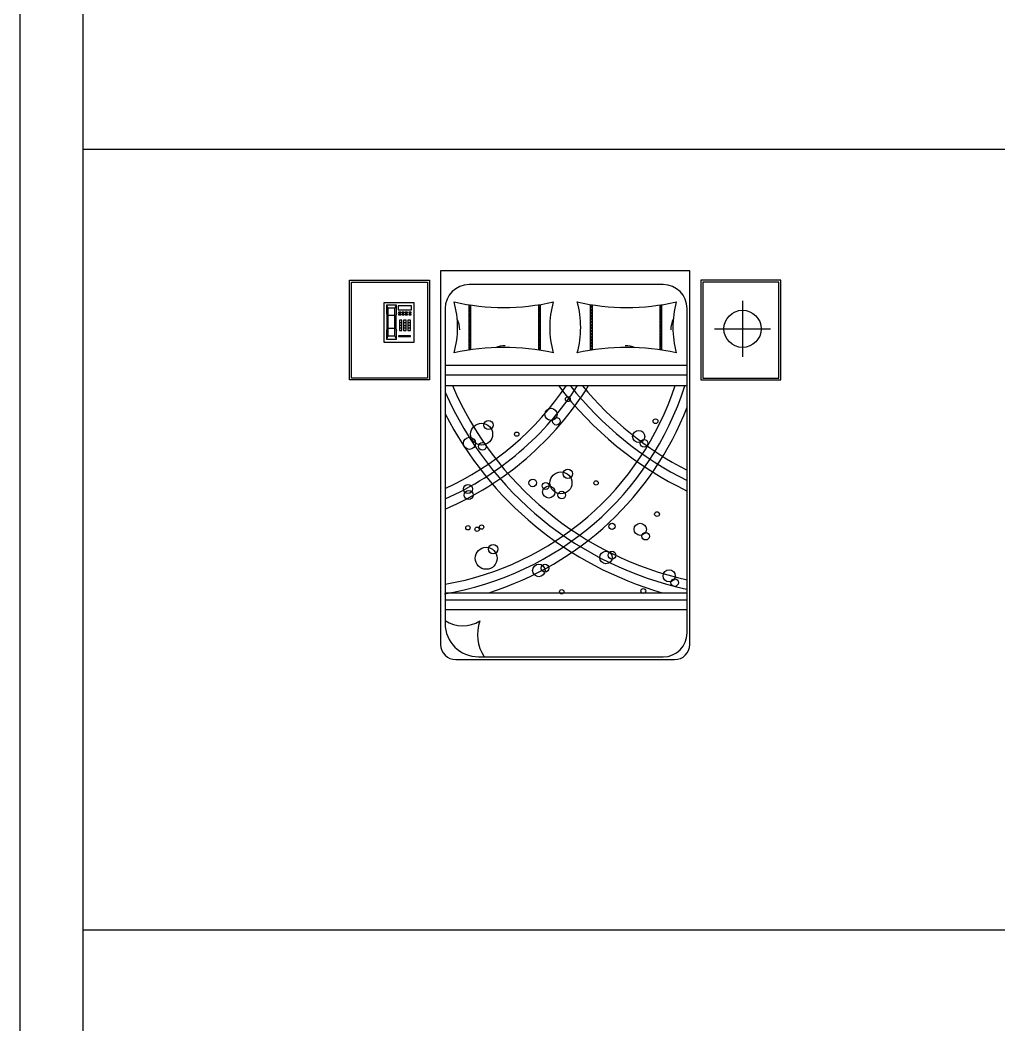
# Model space of a CAD drawing. Header units: inches. Extents: x 11.4 to 53.9, y 13.7 to 38.5.
# Drawn here: x 11.41 to 16.67, y 26.1 to 31.5 of the extents above; entities that cross this region are included whole.
import ezdxf

# ---------------------------------------------------------------- set-up
doc = ezdxf.new("R2010")
doc.units = ezdxf.units.IN
doc.header["$MEASUREMENT"] = 0
for name, color, linetype in [('02', 2, 'Continuous'), ('1', 1, 'Continuous'), ('4', 4, 'Continuous'), ('kadrbm', 4, 'Continuous')]:
    doc.layers.add(name, color=color, linetype=linetype)

# ---------------------------------------------------------------- blocks, each defined once
blk = doc.blocks.new('kadrbm')
at = {"layer": 'kadrbm', "color": 4}
blk.add_lwpolyline([(0, 0), (0, 24.7972), (21, 24.7972), (21, 0), (0, 0)], close=True, dxfattribs=at)
blk.add_lwpolyline([(20.6631, 0.3257), (20.6631, 24.4603), (0.3369, 24.4603), (0.3369, 0.3257), (20.6631, 0.3257)], dxfattribs=at)

msp = doc.modelspace()

# ---------------------------------------------------------------- linework, layer by layer
at = {"layer": '02'}
for p, q in [((15.2921, 29.9929), (15.2921, 29.6929)), ((15.1421, 29.8429), (15.4421, 29.8429)), ((13.6944, 29.6468), (14.9944, 29.6468)), ((13.6944, 29.5959), (14.9944, 29.5959)), ((13.6944, 29.5378), (14.9944, 29.5378)), ((13.6944, 28.425), (14.9944, 28.425)), ((13.6944, 28.3866), (14.9944, 28.3866)), ((13.6944, 28.3356), (14.9944, 28.3356))]:
    msp.add_line(p, q, dxfattribs=at)
for points in [[(13.191, 30.0937), (13.6004, 30.0937), (13.6004, 29.5782), (13.191, 29.5782)], [(15.4876, 30.0937), (15.0783, 30.0937), (15.0783, 29.5782), (15.4876, 29.5782)]]:
    msp.add_lwpolyline(points, close=True, dxfattribs=at)
msp.add_circle((15.2921, 29.8429), 0.1, dxfattribs=at)
for centre, radius, start, end in [((13.4231, 30.0335), 1.6363, 279.4448, 342.3323), ((13.4231, 30.0335), 1.5863, 279.8491, 341.7907), ((13.031, 30.425), 1.6863, 293.1675, 328.2546), ((13.031, 30.425), 1.6363, 293.9189, 327.165), ((13.031, 30.425), 1.5863, 294.7224, 325.9917), ((15.3846, 30.2484), 1.7972, 203.2929, 257.4606), ((15.8175, 30.6807), 1.8972, 217.0468, 244.287), ((15.8175, 30.6807), 1.8472, 218.2267, 243.5377), ((15.8175, 30.6807), 1.7972, 219.4935, 242.7415), ((15.3846, 30.2484), 1.8472, 203.7925, 257.6769), ((15.3846, 30.2484), 1.8972, 207.0138, 253.9681), ((13.4231, 30.0335), 1.6863, 287.4808, 338.7208)]:
    msp.add_arc(centre, radius, start, end, dxfattribs=at)
at = {"layer": '1'}
for p, q in [((11.748, 30.809), (32.0742, 30.809)), ((14.8659, 30.0804), (13.8229, 30.0804)), ((13.365, 29.9822), (13.365, 29.7714)), ((13.528, 29.9822), (13.365, 29.9822)), ((13.3789, 29.9696), (13.3862, 29.9541)), ((13.4326, 29.9696), (13.3789, 29.9696)), ((13.3789, 29.9696), (13.3789, 29.9262)), ((13.4246, 29.9541), (13.4326, 29.9696)), ((13.4326, 29.9262), (13.4326, 29.9699)), ((13.528, 29.7714), (13.528, 29.9822)), ((13.8223, 29.9722), (13.8223, 29.7288)), ((13.8306, 29.9705), (13.8223, 29.9622)), ((13.8305, 29.9709), (13.8305, 29.7301)), ((14.1954, 29.972), (14.1954, 29.729)), ((14.2049, 29.9705), (14.1967, 29.9622)), ((14.2057, 29.9736), (14.2057, 29.7273)), ((14.4733, 29.9736), (14.4733, 29.7273)), ((14.4741, 29.9705), (14.4823, 29.9622)), ((14.4836, 29.972), (14.4836, 29.729)), ((14.8484, 29.9705), (14.8567, 29.9622)), ((14.8485, 29.9709), (14.8485, 29.7301)), ((14.8567, 29.9722), (14.8567, 29.7288)), ((13.3789, 29.9262), (13.3813, 29.915)), ((13.3813, 29.915), (13.3813, 29.8428)), ((13.4246, 29.9541), (13.3862, 29.9541)), ((13.3862, 29.9541), (13.3862, 29.8058)), ((13.4246, 29.9141), (13.3862, 29.9141)), ((13.4246, 29.8058), (13.4246, 29.9541)), ((13.4326, 29.9262), (13.4294, 29.915)), ((13.4294, 29.915), (13.4294, 29.8441)), ((13.5129, 29.9668), (13.4418, 29.9668)), ((13.4418, 29.9668), (13.4418, 29.9443)), ((13.4418, 29.9443), (13.5129, 29.9443)), ((13.4435, 29.9324), (13.4435, 29.9281)), ((13.4562, 29.9324), (13.4435, 29.9324)), ((13.4435, 29.9281), (13.4562, 29.9281)), ((13.4562, 29.9225), (13.4435, 29.9225)), ((13.4435, 29.9225), (13.4435, 29.9182)), ((13.4435, 29.9182), (13.4562, 29.9182)), ((13.4562, 29.9281), (13.4562, 29.9324)), ((13.4562, 29.9182), (13.4562, 29.9225)), ((13.4746, 29.9324), (13.4619, 29.9324)), ((13.4619, 29.9324), (13.4619, 29.9281)), ((13.4619, 29.9281), (13.4746, 29.9281)), ((13.4746, 29.9225), (13.4619, 29.9225)), ((13.4619, 29.9225), (13.4619, 29.9182)), ((13.4619, 29.9182), (13.4746, 29.9182)), ((13.4746, 29.9281), (13.4746, 29.9324)), ((13.4746, 29.9182), (13.4746, 29.9225)), ((13.493, 29.9324), (13.4803, 29.9324)), ((13.4803, 29.9324), (13.4803, 29.9281)), ((13.4803, 29.9281), (13.493, 29.9281)), ((13.493, 29.9225), (13.4803, 29.9225)), ((13.4803, 29.9225), (13.4803, 29.9182)), ((13.4803, 29.9182), (13.493, 29.9182)), ((13.493, 29.9281), (13.493, 29.9324)), ((13.493, 29.9182), (13.493, 29.9225)), ((13.4986, 29.9324), (13.4986, 29.9281)), ((13.5114, 29.9324), (13.4986, 29.9324)), ((13.4986, 29.9281), (13.5114, 29.9281)), ((13.5114, 29.9225), (13.4986, 29.9225)), ((13.4986, 29.9225), (13.4986, 29.9182)), ((13.4986, 29.9182), (13.5114, 29.9182)), ((13.5114, 29.9281), (13.5114, 29.9324)), ((13.5114, 29.9182), (13.5114, 29.9225)), ((13.5129, 29.9443), (13.5129, 29.9668)), ((13.6944, 29.9518), (13.6944, 28.2599)), ((13.8223, 29.9622), (13.8306, 29.954)), ((13.8223, 29.9459), (13.8306, 29.9541)), ((13.8306, 29.9377), (13.8223, 29.9459)), ((13.8306, 29.937), (13.8223, 29.9288)), ((13.8223, 29.9288), (13.8306, 29.9205)), ((13.8223, 29.9124), (13.8306, 29.9207)), ((14.1967, 29.9622), (14.2049, 29.954)), ((14.1967, 29.9459), (14.2049, 29.9541)), ((14.2049, 29.9377), (14.1967, 29.9459)), ((14.2049, 29.937), (14.1967, 29.9288)), ((14.1967, 29.9288), (14.2049, 29.9205)), ((14.1967, 29.9124), (14.2049, 29.9207)), ((14.4823, 29.9622), (14.4741, 29.954)), ((14.4823, 29.9459), (14.4741, 29.9541)), ((14.4741, 29.9377), (14.4823, 29.9459)), ((14.4741, 29.937), (14.4823, 29.9288)), ((14.4823, 29.9288), (14.4741, 29.9205)), ((14.4823, 29.9124), (14.4741, 29.9207)), ((14.8567, 29.9622), (14.8484, 29.954)), ((14.8567, 29.9459), (14.8484, 29.9541)), ((14.8484, 29.9377), (14.8567, 29.9459)), ((14.8484, 29.937), (14.8567, 29.9288)), ((14.8567, 29.9288), (14.8484, 29.9205)), ((14.8567, 29.9124), (14.8484, 29.9207)), ((14.9944, 28.2089), (14.9944, 29.9518)), ((13.4622, 29.8895), (13.4485, 29.8895)), ((13.4485, 29.8895), (13.4485, 29.8333)), ((13.4485, 29.8778), (13.4622, 29.8778)), ((13.4485, 29.863), (13.4622, 29.863)), ((13.4622, 29.8333), (13.4622, 29.8895)), ((13.4711, 29.8895), (13.4711, 29.8333)), ((13.4849, 29.8895), (13.4711, 29.8895)), ((13.4849, 29.8746), (13.4711, 29.8746)), ((13.4849, 29.8598), (13.4711, 29.8598)), ((13.4849, 29.8333), (13.4849, 29.8895)), ((13.5082, 29.8895), (13.4944, 29.8895)), ((13.4944, 29.8895), (13.4944, 29.8333)), ((13.4944, 29.8778), (13.5082, 29.8778)), ((13.4944, 29.863), (13.5082, 29.863)), ((13.5082, 29.8333), (13.5082, 29.8895)), ((13.8306, 29.9042), (13.8223, 29.9124)), ((13.8306, 29.9054), (13.8223, 29.8972)), ((13.8223, 29.8972), (13.8306, 29.8889)), ((13.8223, 29.8808), (13.8306, 29.8891)), ((13.8306, 29.8726), (13.8223, 29.8808)), ((13.8306, 29.8719), (13.8223, 29.8637)), ((13.8223, 29.8637), (13.8306, 29.8555)), ((14.2049, 29.9042), (14.1967, 29.9124)), ((14.2049, 29.9054), (14.1967, 29.8972)), ((14.1967, 29.8972), (14.2049, 29.8889)), ((14.1967, 29.8808), (14.2049, 29.8891)), ((14.2049, 29.8726), (14.1967, 29.8808)), ((14.2049, 29.8719), (14.1967, 29.8637)), ((14.1967, 29.8637), (14.2049, 29.8555)), ((14.4741, 29.9042), (14.4823, 29.9124)), ((14.4741, 29.9054), (14.4823, 29.8972)), ((14.4823, 29.8972), (14.4741, 29.8889)), ((14.4823, 29.8808), (14.4741, 29.8891)), ((14.4741, 29.8726), (14.4823, 29.8808)), ((14.4741, 29.8719), (14.4823, 29.8637)), ((14.4823, 29.8637), (14.4741, 29.8555)), ((14.8484, 29.9042), (14.8567, 29.9124)), ((14.8484, 29.9054), (14.8567, 29.8972)), ((14.8567, 29.8972), (14.8484, 29.8889)), ((14.8567, 29.8808), (14.8484, 29.8891)), ((14.8484, 29.8726), (14.8567, 29.8808)), ((14.8484, 29.8719), (14.8567, 29.8637)), ((14.8567, 29.8637), (14.8484, 29.8555)), ((13.3813, 29.8428), (13.3789, 29.8332)), ((13.3789, 29.8332), (13.3789, 29.7865)), ((13.3862, 29.8058), (13.3789, 29.7865)), ((13.3862, 29.8462), (13.4246, 29.8462)), ((13.3862, 29.8058), (13.4246, 29.8058)), ((13.4326, 29.7865), (13.4246, 29.8058)), ((13.4294, 29.8441), (13.4326, 29.8332)), ((13.4326, 29.786), (13.4326, 29.8332)), ((13.463, 29.8058), (13.4432, 29.8058)), ((13.4432, 29.8058), (13.4432, 29.8018)), ((13.4485, 29.8482), (13.4622, 29.8482)), ((13.4485, 29.8333), (13.4622, 29.8333)), ((13.463, 29.8018), (13.463, 29.8058)), ((13.5081, 29.8058), (13.4657, 29.8058)), ((13.4657, 29.8058), (13.4657, 29.8018)), ((13.4711, 29.8482), (13.4849, 29.8482)), ((13.4711, 29.8333), (13.4849, 29.8333)), ((13.4856, 29.8018), (13.4856, 29.8058)), ((13.4944, 29.8482), (13.5082, 29.8482)), ((13.4944, 29.8333), (13.5082, 29.8333)), ((13.5081, 29.8018), (13.5081, 29.8058)), ((13.8223, 29.8474), (13.8306, 29.8556)), ((13.8306, 29.8391), (13.8223, 29.8474)), ((13.8306, 29.8394), (13.8223, 29.8311)), ((13.8223, 29.8311), (13.8306, 29.8229)), ((13.8223, 29.8148), (13.8306, 29.823)), ((13.8306, 29.8065), (13.8223, 29.8148)), ((13.8306, 29.8059), (13.8223, 29.7977)), ((14.1967, 29.8474), (14.2049, 29.8556)), ((14.2049, 29.8391), (14.1967, 29.8474)), ((14.2049, 29.8394), (14.1967, 29.8311)), ((14.1967, 29.8311), (14.2049, 29.8229)), ((14.1967, 29.8148), (14.2049, 29.823)), ((14.2049, 29.8065), (14.1967, 29.8148)), ((14.2049, 29.8059), (14.1967, 29.7977)), ((14.4823, 29.8474), (14.4741, 29.8556)), ((14.4741, 29.8391), (14.4823, 29.8474)), ((14.4741, 29.8394), (14.4823, 29.8311)), ((14.4823, 29.8311), (14.4741, 29.8229)), ((14.4823, 29.8148), (14.4741, 29.823)), ((14.4741, 29.8065), (14.4823, 29.8148)), ((14.4741, 29.8059), (14.4823, 29.7977)), ((14.8567, 29.8474), (14.8484, 29.8556)), ((14.8484, 29.8391), (14.8567, 29.8474)), ((14.8484, 29.8394), (14.8567, 29.8311)), ((14.8567, 29.8311), (14.8484, 29.8229)), ((14.8567, 29.8148), (14.8484, 29.823)), ((14.8484, 29.8065), (14.8567, 29.8148)), ((14.8484, 29.8059), (14.8567, 29.7977)), ((13.365, 29.7714), (13.528, 29.7714)), ((13.3789, 29.7865), (13.4326, 29.7865)), ((13.4432, 29.8018), (13.463, 29.8018)), ((13.4657, 29.8018), (13.5081, 29.8018)), ((13.8223, 29.7977), (13.8306, 29.7894)), ((13.8223, 29.7813), (13.8306, 29.7895)), ((13.8306, 29.7731), (13.8223, 29.7813)), ((13.8306, 29.7743), (13.8223, 29.7661)), ((13.8223, 29.7661), (13.8306, 29.7578)), ((13.8223, 29.7497), (13.8306, 29.7579)), ((14.1967, 29.7977), (14.2049, 29.7894)), ((14.1967, 29.7813), (14.2049, 29.7895)), ((14.2049, 29.7731), (14.1967, 29.7813)), ((14.2049, 29.7743), (14.1967, 29.7661)), ((14.1967, 29.7661), (14.2049, 29.7578)), ((14.1967, 29.7497), (14.2049, 29.7579)), ((14.4823, 29.7977), (14.4741, 29.7894)), ((14.4823, 29.7813), (14.4741, 29.7895)), ((14.4741, 29.7731), (14.4823, 29.7813)), ((14.4741, 29.7743), (14.4823, 29.7661)), ((14.4823, 29.7661), (14.4741, 29.7578)), ((14.4823, 29.7497), (14.4741, 29.7579)), ((14.8567, 29.7977), (14.8484, 29.7894)), ((14.8567, 29.7813), (14.8484, 29.7895)), ((14.8484, 29.7731), (14.8567, 29.7813)), ((14.8484, 29.7743), (14.8567, 29.7661)), ((14.8567, 29.7661), (14.8484, 29.7578)), ((14.8567, 29.7497), (14.8484, 29.7579)), ((13.8306, 29.7415), (13.8223, 29.7497)), ((13.8306, 29.7408), (13.8223, 29.7326)), ((13.8223, 29.7326), (13.8256, 29.7293)), ((14.2049, 29.7415), (14.1967, 29.7497)), ((14.2049, 29.7408), (14.1967, 29.7326)), ((14.1967, 29.7326), (14.2, 29.7293)), ((14.4741, 29.7415), (14.4823, 29.7497)), ((14.4741, 29.7408), (14.4823, 29.7326)), ((14.4823, 29.7326), (14.4791, 29.7293)), ((14.8484, 29.7415), (14.8567, 29.7497)), ((14.8484, 29.7408), (14.8567, 29.7326)), ((14.8567, 29.7326), (14.8534, 29.7293)), ((13.8739, 28.0804), (14.8659, 28.0804)), ((11.748, 26.6141), (32.0742, 26.6141))]:
    msp.add_line(p, q, dxfattribs=at)
for centre, radius in [((14.3533, 29.4651), 0.0129), ((14.2632, 29.3833), 0.0327), ((13.8904, 29.2769), 0.059), ((13.9273, 29.326), 0.0249), ((14.2919, 29.3465), 0.0205), ((14.8245, 29.3465), 0.0129), ((14.0789, 29.2769), 0.0116), ((14.7343, 29.2646), 0.0327), ((13.8249, 29.2278), 0.0327), ((13.8945, 29.2115), 0.0205), ((14.763, 29.2278), 0.0205), ((14.3165, 29.0151), 0.059), ((14.3534, 29.0642), 0.0249), ((13.8167, 28.9824), 0.0245), ((14.1649, 29.0151), 0.0205), ((14.2346, 28.9987), 0.0183), ((14.2509, 28.966), 0.0327), ((14.5049, 29.0151), 0.0116), ((13.8208, 28.9496), 0.0245), ((14.3206, 28.9496), 0.0205), ((14.8327, 28.8474), 0.0129), ((13.8167, 28.7737), 0.0116), ((13.8904, 28.7778), 0.0116), ((14.591, 28.7819), 0.0164), ((14.7425, 28.7656), 0.0327), ((13.8659, 28.7656), 0.0116), ((14.7712, 28.7287), 0.0205), ((13.9519, 28.6592), 0.0249), ((13.915, 28.6101), 0.059), ((14.5582, 28.6142), 0.0337), ((14.591, 28.6265), 0.0209), ((14.1977, 28.5446), 0.0337), ((14.2305, 28.5569), 0.0209), ((14.8982, 28.516), 0.0327), ((14.9269, 28.4792), 0.0205), ((14.3206, 28.4301), 0.0116), ((14.7589, 28.4342), 0.0129)]:
    msp.add_circle(centre, radius, dxfattribs=at)
for centre, radius, start, end in [((13.8229, 29.9518), 0.1285, 90, 180), ((14.8659, 29.9518), 0.1285, 0, 90), ((14.0093, 31.1812), 1.2234, 257.4254, 282.5746), ((13.2413, 29.8505), 0.5199, 344.7649, 15.2351), ((14.7764, 29.8505), 0.5199, 164.7649, 195.2351), ((14.6697, 31.1812), 1.2234, 257.4254, 282.5746), ((13.9027, 29.8505), 0.5199, 344.7649, 15.2351), ((15.4377, 29.8505), 0.5199, 164.7649, 195.2351), ((13.622, 29.833), 0.151, 1.7836, 24.3853), ((15.0571, 29.833), 0.151, 155.6147, 178.2164), ((14.0099, 29.6581), 0.0945, 85.62, 118.6904), ((14.6691, 29.6581), 0.0945, 61.3096, 94.38), ((14.0093, 28.5198), 1.2234, 77.4254, 102.5746), ((14.6697, 28.5198), 1.2234, 77.4254, 102.5746), ((13.7896, 28.4248), 0.1773, 237.5225, 301.1705), ((13.8739, 28.2599), 0.1795, 180, 270), ((14.0775, 28.1997), 0.2094, 159.471, 214.4504), ((14.8659, 28.2089), 0.1285, 270, 0)]:
    msp.add_arc(centre, radius, start, end, dxfattribs=at)
at = {"layer": '4'}
for p, q in [((15.0083, 30.155), (13.6703, 30.155)), ((13.6703, 30.155), (13.6703, 28.1469)), ((15.0083, 28.1469), (15.0083, 30.155)), ((13.7519, 28.0654), (14.9268, 28.0654))]:
    msp.add_line(p, q, dxfattribs=at)
for points in [[(13.181, 30.1037), (13.6104, 30.1037), (13.6104, 29.5682), (13.181, 29.5682)], [(15.4976, 30.1037), (15.0683, 30.1037), (15.0683, 29.5682), (15.4976, 29.5682)]]:
    msp.add_lwpolyline(points, close=True, dxfattribs=at)
for centre, start, end in [((13.7519, 28.1469), 180, 270), ((14.9268, 28.1469), 270, 0)]:
    msp.add_arc(centre, 0.0816, start, end, dxfattribs=at)

# ---------------------------------------------------------------- block references
at = {"layer": 'kadrbm'}
msp.add_blockref('kadrbm', (11.4111, 13.7039), dxfattribs=at)

doc.saveas('drawing.dxf')
